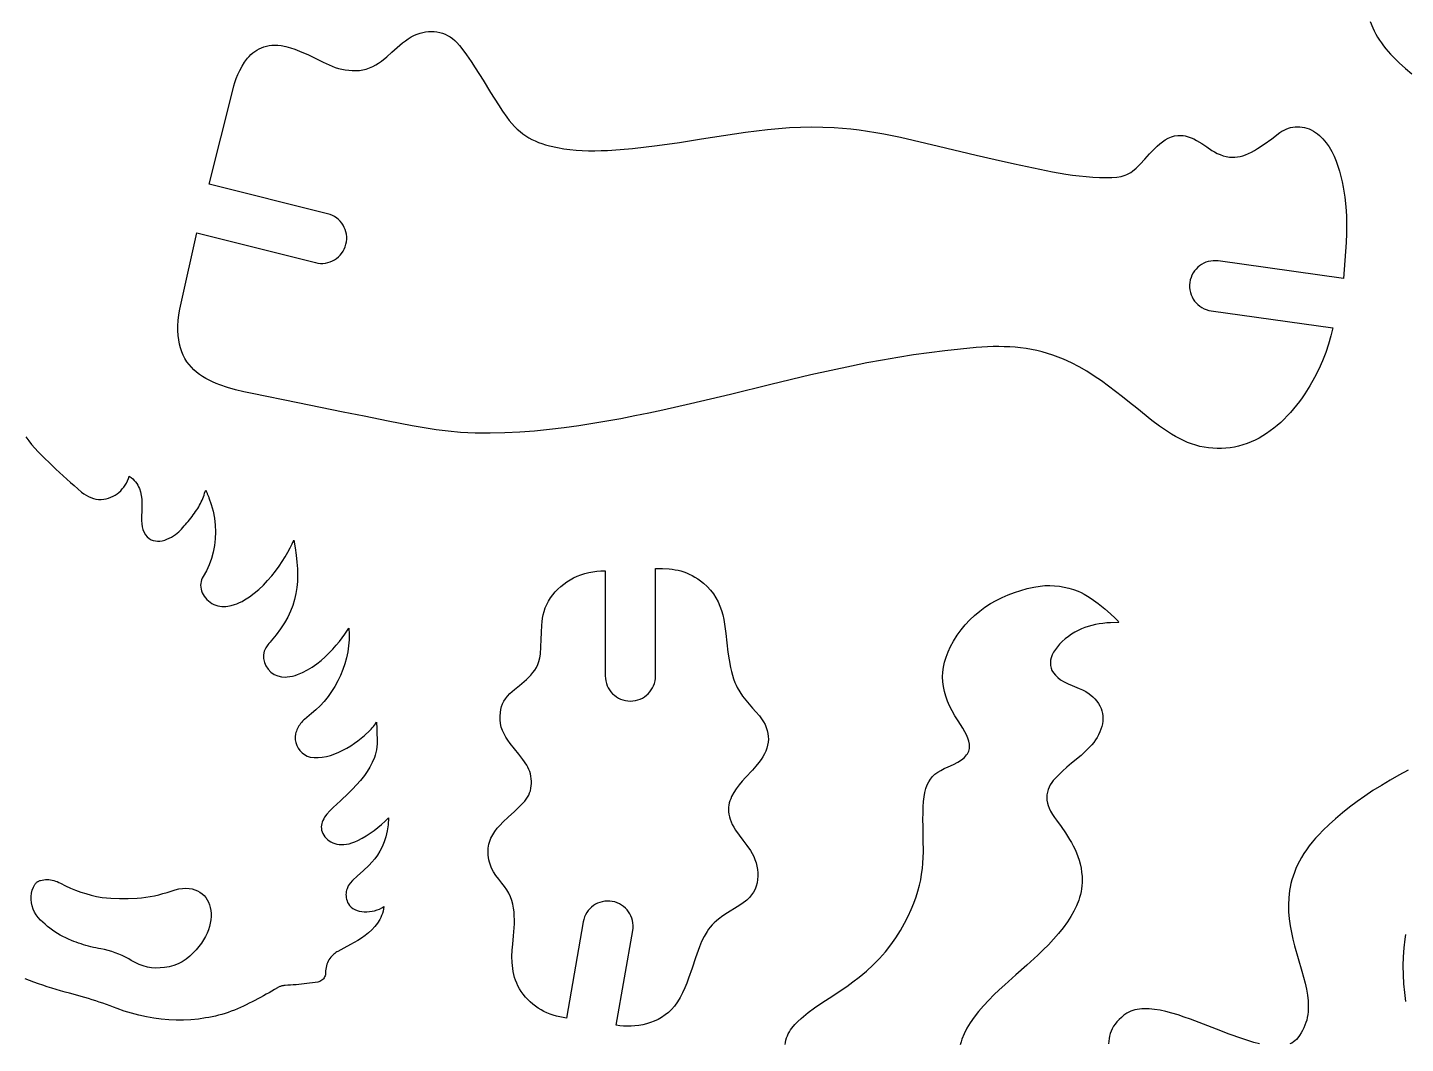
# Model space of a CAD drawing. Extents: x 4 to 246, y 5 to 420.
# Drawn here: x 73 to 155.2, y 47.2 to 107.8 of the extents above; entities that cross this region are included whole.
import ezdxf

# ---------------------------------------------------------------- set-up
doc = ezdxf.new("R2010")
doc.units = 0
doc.layers.add('IMPORT_-_TIRANO', color=18, linetype='CONTINUOUS')

msp = doc.modelspace()

# ---------------------------------------------------------------- linework, layer by layer
at = {"layer": 'IMPORT_-_TIRANO'}
for points in [[(153.106, 108.115), (153.259, 107.739), (153.347, 107.555), (153.441, 107.373), (153.543, 107.193), (153.653, 107.015), (153.769, 106.84), (153.894, 106.668), (154.026, 106.498), (154.167, 106.331), (154.315, 106.167), (154.471, 106.006), (154.83, 105.659), (155.198, 105.324), (155.576, 105.001)], [(72.934, 83.357), (73.097, 83.12), (73.273, 82.893), (73.46, 82.674), (73.659, 82.466), (73.868, 82.258), (74.079, 82.051), (74.29, 81.846), (74.504, 81.642), (74.719, 81.439), (74.935, 81.238), (75.152, 81.039), (75.371, 80.84), (75.59, 80.644), (75.811, 80.448), (76.033, 80.254), (76.257, 80.062), (76.384, 79.962), (76.518, 79.874), (76.66, 79.799), (76.806, 79.736), (76.957, 79.687), (77.11, 79.652), (77.264, 79.632), (77.419, 79.626), (77.572, 79.641), (77.72, 79.668), (77.862, 79.706), (77.998, 79.755), (78.129, 79.814), (78.253, 79.884), (78.37, 79.962), (78.481, 80.05), (78.585, 80.146), (78.681, 80.25), (78.77, 80.362), (78.851, 80.481), (78.925, 80.606), (78.99, 80.738), (79.047, 80.875), (79.095, 81.017), (79.204, 80.937), (79.303, 80.853), (79.391, 80.765), (79.469, 80.675), (79.539, 80.581), (79.6, 80.485), (79.652, 80.387), (79.698, 80.286), (79.768, 80.079), (79.814, 79.866), (79.841, 79.649), (79.852, 79.43), (79.847, 78.993), (79.833, 78.57), (79.833, 78.368), (79.843, 78.176), (79.869, 77.994), (79.913, 77.825), (79.985, 77.652), (80.07, 77.507), (80.168, 77.389), (80.277, 77.295), (80.395, 77.225), (80.52, 77.177), (80.651, 77.149), (80.787, 77.139), (80.926, 77.146), (81.066, 77.168), (81.207, 77.204), (81.345, 77.252), (81.481, 77.31), (81.611, 77.377), (81.736, 77.451), (81.852, 77.53), (81.949, 77.607), (82.042, 77.688), (82.131, 77.774), (82.217, 77.862), (82.299, 77.952), (82.379, 78.043), (82.458, 78.134), (82.537, 78.227), (82.614, 78.32), (82.69, 78.415), (82.764, 78.51), (82.838, 78.607), (82.911, 78.704), (82.982, 78.803), (83.051, 78.902), (83.12, 79.002), (83.18, 79.094), (83.237, 79.187), (83.292, 79.282), (83.343, 79.379), (83.392, 79.478), (83.438, 79.579), (83.48, 79.681), (83.519, 79.784), (83.556, 79.889), (83.59, 79.995), (83.62, 80.102), (83.665, 80.17), (83.682, 80.129), (83.699, 80.088), (83.716, 80.047), (83.733, 80.007), (83.749, 79.966), (83.766, 79.926), (83.782, 79.885), (83.799, 79.844), (83.815, 79.803), (83.831, 79.762), (83.847, 79.721), (83.986, 79.324), (84.095, 78.92), (84.173, 78.512), (84.221, 78.102), (84.238, 77.693), (84.224, 77.286), (84.178, 76.885), (84.102, 76.491), (83.995, 76.107), (83.859, 75.735), (83.693, 75.377), (83.5, 75.035), (83.448, 74.939), (83.407, 74.837), (83.377, 74.731), (83.359, 74.62), (83.353, 74.508), (83.359, 74.394), (83.377, 74.28), (83.406, 74.168), (83.448, 74.058), (83.5, 73.952), (83.563, 73.852), (83.635, 73.758), (83.722, 73.664), (83.816, 73.578), (83.917, 73.499), (84.024, 73.431), (84.136, 73.371), (84.252, 73.323), (84.371, 73.284), (84.492, 73.256), (84.615, 73.24), (84.737, 73.235), (84.858, 73.241), (84.976, 73.259), (85.173, 73.302), (85.367, 73.356), (85.52, 73.412), (85.672, 73.477), (85.823, 73.55), (85.972, 73.632), (86.265, 73.819), (86.551, 74.031), (86.827, 74.267), (87.092, 74.521), (87.346, 74.79), (87.588, 75.069), (87.815, 75.355), (88.027, 75.643), (88.222, 75.929), (88.399, 76.21), (88.558, 76.481), (88.696, 76.739), (88.813, 76.978), (88.907, 77.196), (88.986, 76.744), (89.051, 76.311), (89.098, 75.896), (89.127, 75.496), (89.137, 75.109), (89.126, 74.734), (89.093, 74.369), (89.036, 74.011), (88.954, 73.658), (88.846, 73.31), (88.709, 72.963), (88.544, 72.616), (88.347, 72.267), (88.119, 71.914), (87.857, 71.555), (87.56, 71.188), (87.494, 71.111), (87.426, 71.033), (87.359, 70.958), (87.233, 70.782), (87.147, 70.582), (87.105, 70.365), (87.108, 70.139), (87.156, 69.915), (87.247, 69.7), (87.378, 69.504), (87.542, 69.335), (87.734, 69.198), (87.946, 69.101), (88.169, 69.044), (88.396, 69.034), (88.514, 69.043), (88.671, 69.066), (88.827, 69.099), (88.981, 69.14), (89.133, 69.189), (89.433, 69.311), (89.724, 69.461), (90.006, 69.633), (90.277, 69.825), (90.537, 70.032), (90.784, 70.251), (91.017, 70.478), (91.236, 70.708), (91.439, 70.938), (91.626, 71.164), (91.944, 71.587), (92.183, 71.947), (92.208, 71.601), (92.206, 71.25), (92.178, 70.895), (92.126, 70.539), (92.05, 70.183), (91.952, 69.83), (91.832, 69.481), (91.692, 69.139), (91.532, 68.805), (91.354, 68.481), (91.159, 68.169), (90.948, 67.871), (90.721, 67.589), (90.48, 67.325), (90.226, 67.081), (89.96, 66.858), (89.823, 66.744), (89.685, 66.629), (89.548, 66.515), (89.483, 66.458), (89.421, 66.398), (89.363, 66.335), (89.309, 66.269), (89.258, 66.199), (89.211, 66.127), (89.167, 66.053), (89.128, 65.975), (89.092, 65.896), (89.062, 65.814), (89.035, 65.731), (89.012, 65.646), (88.987, 65.476), (88.99, 65.302), (89.021, 65.128), (89.08, 64.958), (89.164, 64.798), (89.272, 64.651), (89.401, 64.521), (89.547, 64.412), (89.707, 64.327), (89.876, 64.267), (90.117, 64.236), (90.361, 64.233), (90.609, 64.256), (90.857, 64.302), (91.106, 64.37), (91.353, 64.456), (91.597, 64.559), (91.837, 64.676), (92.072, 64.805), (92.3, 64.944), (92.52, 65.091), (92.73, 65.243), (92.93, 65.399), (93.117, 65.555), (93.449, 65.861), (93.521, 65.935), (93.59, 66.012), (93.655, 66.092), (93.719, 66.173), (93.78, 66.256), (93.838, 66.342), (93.863, 65.966), (93.858, 65.593), (93.879, 65.406), (93.887, 65.224), (93.883, 65.047), (93.867, 64.875), (93.842, 64.707), (93.807, 64.544), (93.763, 64.386), (93.711, 64.232), (93.588, 63.938), (93.443, 63.662), (93.283, 63.404), (93.115, 63.164), (92.892, 62.878), (92.657, 62.608), (92.415, 62.354), (92.169, 62.113), (91.687, 61.665), (91.247, 61.253), (91.055, 61.056), (90.886, 60.864), (90.747, 60.675), (90.69, 60.581), (90.641, 60.487), (90.602, 60.393), (90.573, 60.298), (90.554, 60.204), (90.547, 60.108), (90.552, 60.012), (90.568, 59.915), (90.598, 59.816), (90.641, 59.717), (90.699, 59.613), (90.766, 59.515), (90.842, 59.425), (90.928, 59.343), (91.021, 59.27), (91.123, 59.206), (91.233, 59.152), (91.35, 59.108), (91.475, 59.076), (91.607, 59.055), (91.747, 59.047), (91.892, 59.051), (92.045, 59.07), (92.203, 59.103), (92.368, 59.151), (92.538, 59.214), (92.728, 59.3), (92.985, 59.434), (93.233, 59.576), (93.472, 59.727), (93.703, 59.889), (93.927, 60.061), (94.143, 60.244), (94.353, 60.438), (94.557, 60.643), (94.528, 60.235), (94.473, 59.861), (94.393, 59.519), (94.293, 59.207), (94.174, 58.922), (94.04, 58.662), (93.891, 58.424), (93.733, 58.207), (93.566, 58.007), (93.394, 57.823), (93.045, 57.491), (92.707, 57.192), (92.4, 56.907), (92.266, 56.755), (92.159, 56.592), (92.081, 56.422), (92.054, 56.334), (92.034, 56.245), (92.022, 56.155), (92.017, 56.065), (92.021, 55.973), (92.033, 55.881), (92.053, 55.789), (92.082, 55.698), (92.119, 55.606), (92.166, 55.515), (92.239, 55.411), (92.329, 55.32), (92.433, 55.243), (92.55, 55.178), (92.677, 55.126), (92.814, 55.087), (92.958, 55.06), (93.108, 55.046), (93.261, 55.044), (93.417, 55.053), (93.572, 55.075), (93.725, 55.108), (93.875, 55.152), (94.02, 55.208), (94.157, 55.274), (94.286, 55.352), (94.263, 55.212), (94.233, 55.078), (94.194, 54.947), (94.147, 54.822), (94.093, 54.701), (94.033, 54.584), (93.894, 54.362), (93.733, 54.157), (93.553, 53.966), (93.36, 53.79), (93.155, 53.626), (92.942, 53.475), (92.726, 53.335), (92.294, 53.086), (91.889, 52.872), (91.538, 52.686), (91.476, 52.648), (91.417, 52.608), (91.358, 52.565), (91.302, 52.521), (91.247, 52.473), (91.179, 52.406), (91.115, 52.334), (91.057, 52.258), (91.004, 52.177), (90.957, 52.092), (90.916, 52.005), (90.882, 51.914), (90.853, 51.819), (90.831, 51.723), (90.816, 51.626), (90.807, 51.527), (90.805, 51.426), (90.802, 51.357), (90.792, 51.29), (90.774, 51.225), (90.748, 51.163), (90.716, 51.105), (90.677, 51.051), (90.632, 51.003), (90.581, 50.96), (90.525, 50.924), (90.466, 50.895), (90.403, 50.873), (90.336, 50.858), (90.176, 50.832), (90.015, 50.808), (89.854, 50.785), (89.692, 50.764), (89.529, 50.745), (89.367, 50.726), (89.205, 50.711), (89.042, 50.696), (88.879, 50.683), (88.715, 50.671), (88.552, 50.66), (88.388, 50.652), (88.346, 50.649), (88.305, 50.645), (88.265, 50.639), (88.224, 50.631), (88.185, 50.622), (88.145, 50.611), (88.107, 50.598), (88.069, 50.585), (88.032, 50.568), (87.996, 50.552), (87.96, 50.533), (87.926, 50.513), (87.762, 50.414), (87.597, 50.317), (87.431, 50.221), (87.265, 50.126), (87.098, 50.033), (86.929, 49.941), (86.761, 49.851), (86.59, 49.761), (86.42, 49.673), (86.249, 49.587), (86.076, 49.502), (85.904, 49.418), (85.726, 49.336), (85.546, 49.257), (85.364, 49.184), (85.18, 49.114), (84.994, 49.049), (84.807, 48.988), (84.617, 48.93), (84.426, 48.878), (84.234, 48.83), (84.04, 48.787), (83.845, 48.747), (83.649, 48.712), (83.215, 48.651), (82.777, 48.609), (82.337, 48.588), (81.894, 48.587), (81.449, 48.604), (81.003, 48.643), (80.559, 48.701), (80.115, 48.779), (79.673, 48.876), (79.235, 48.993), (78.8, 49.129), (78.37, 49.284), (78.158, 49.364), (77.947, 49.442), (77.735, 49.518), (77.522, 49.592), (77.309, 49.664), (77.095, 49.734), (76.881, 49.802), (76.666, 49.867), (76.451, 49.932), (76.235, 49.994), (76.019, 50.054), (75.535, 50.183), (75.268, 50.257), (75.001, 50.334), (74.735, 50.413), (74.47, 50.495), (74.205, 50.579), (73.941, 50.666), (73.677, 50.755), (73.414, 50.847), (73.151, 50.942), (72.89, 51.038)], [(118.209, 47.134), (118.228, 47.26), (118.255, 47.386), (118.294, 47.52), (118.341, 47.649), (118.397, 47.772), (118.46, 47.889), (118.531, 48.002), (118.608, 48.11), (118.778, 48.315), (118.966, 48.506), (119.168, 48.687), (119.591, 49.03), (119.959, 49.309), (120.337, 49.574), (121.108, 50.081), (121.495, 50.334), (121.879, 50.591), (122.256, 50.859), (122.624, 51.143), (123.055, 51.508), (123.458, 51.882), (123.835, 52.266), (124.185, 52.661), (124.508, 53.068), (124.807, 53.487), (125.08, 53.919), (125.329, 54.364), (125.541, 54.783), (125.724, 55.181), (125.883, 55.562), (126.017, 55.927), (126.129, 56.279), (126.221, 56.621), (126.294, 56.957), (126.351, 57.288), (126.393, 57.619), (126.423, 57.95), (126.442, 58.285), (126.451, 58.628), (126.45, 59.345), (126.435, 60.124), (126.429, 60.552), (126.432, 60.942), (126.443, 61.295), (126.466, 61.615), (126.499, 61.904), (126.546, 62.163), (126.605, 62.395), (126.68, 62.604), (126.77, 62.79), (126.877, 62.957), (127.002, 63.106), (127.145, 63.241), (127.309, 63.363), (127.494, 63.476), (127.701, 63.58), (127.931, 63.679), (128.245, 63.817), (128.51, 63.957), (128.727, 64.099), (128.9, 64.245), (128.971, 64.319), (129.032, 64.394), (129.083, 64.47), (129.125, 64.548), (129.157, 64.626), (129.181, 64.706), (129.197, 64.787), (129.205, 64.869), (129.197, 65.038), (129.162, 65.213), (129.102, 65.395), (129.02, 65.584), (128.918, 65.781), (128.799, 65.987), (128.521, 66.424), (128.332, 66.725), (128.163, 67.022), (128.016, 67.315), (127.89, 67.605), (127.786, 67.894), (127.704, 68.181), (127.646, 68.468), (127.611, 68.755), (127.601, 69.044), (127.615, 69.336), (127.655, 69.63), (127.721, 69.929), (127.813, 70.232), (127.932, 70.542), (128.078, 70.858), (128.252, 71.181), (128.466, 71.525), (128.7, 71.851), (128.952, 72.158), (129.222, 72.447), (129.509, 72.717), (129.811, 72.968), (130.127, 73.201), (130.456, 73.415), (130.797, 73.61), (131.149, 73.787), (131.51, 73.946), (131.881, 74.086), (132.258, 74.207), (132.642, 74.31), (133.031, 74.394), (133.424, 74.459), (133.706, 74.488), (133.99, 74.497), (134.276, 74.485), (134.562, 74.454), (134.847, 74.404), (135.13, 74.337), (135.41, 74.254), (135.686, 74.154), (135.86, 74.076), (136.048, 73.976), (136.246, 73.857), (136.452, 73.723), (136.868, 73.425), (137.267, 73.11), (137.619, 72.81), (137.894, 72.554), (138.063, 72.37), (138.098, 72.316), (138.102, 72.299), (138.096, 72.291), (137.622, 72.279), (137.391, 72.263), (137.163, 72.24), (136.939, 72.209), (136.719, 72.169), (136.503, 72.119), (136.29, 72.06), (136.082, 71.99), (135.877, 71.908), (135.676, 71.815), (135.48, 71.709), (135.287, 71.591), (135.099, 71.458), (134.915, 71.311), (134.736, 71.149), (134.581, 70.992), (134.443, 70.833), (134.323, 70.673), (134.222, 70.513), (134.14, 70.353), (134.08, 70.193), (134.041, 70.035), (134.025, 69.878), (134.033, 69.724), (134.066, 69.572), (134.124, 69.424), (134.21, 69.28), (134.323, 69.141), (134.465, 69.006), (134.637, 68.878), (134.84, 68.755), (135.089, 68.63), (135.319, 68.53), (135.738, 68.363), (135.938, 68.275), (136.137, 68.17), (136.339, 68.036), (136.551, 67.862), (136.685, 67.731), (136.802, 67.596), (136.902, 67.457), (136.985, 67.315), (137.052, 67.17), (137.104, 67.022), (137.139, 66.871), (137.16, 66.718), (137.165, 66.562), (137.156, 66.405), (137.133, 66.247), (137.095, 66.087), (137.044, 65.926), (136.979, 65.764), (136.902, 65.602), (136.811, 65.439), (136.715, 65.288), (136.61, 65.143), (136.497, 65.004), (136.378, 64.869), (136.124, 64.612), (135.854, 64.367), (135.293, 63.897), (135.016, 63.662), (134.752, 63.421), (134.529, 63.209), (134.307, 62.984), (134.203, 62.866), (134.108, 62.742), (134.023, 62.613), (133.953, 62.478), (133.894, 62.326), (133.851, 62.17), (133.825, 62.01), (133.816, 61.849), (133.824, 61.689), (133.849, 61.529), (133.891, 61.373), (133.95, 61.221), (134.043, 61.035), (134.15, 60.848), (134.267, 60.667), (134.387, 60.497), (134.662, 60.12), (134.927, 59.744), (135.173, 59.363), (135.288, 59.169), (135.396, 58.97), (135.496, 58.767), (135.588, 58.559), (135.671, 58.344), (135.743, 58.122), (135.804, 57.893), (135.854, 57.654), (135.891, 57.405), (135.914, 57.146), (135.921, 56.963), (135.918, 56.781), (135.906, 56.6), (135.885, 56.422), (135.855, 56.246), (135.817, 56.071), (135.772, 55.899), (135.718, 55.729), (135.59, 55.395), (135.436, 55.071), (135.257, 54.757), (135.057, 54.454), (134.788, 54.091), (134.507, 53.742), (134.213, 53.406), (133.91, 53.082), (133.599, 52.768), (133.28, 52.461), (132.629, 51.865), (131.967, 51.279), (131.308, 50.69), (130.983, 50.39), (130.664, 50.084), (130.35, 49.77), (130.045, 49.447), (129.743, 49.102), (129.477, 48.764), (129.246, 48.432), (129.048, 48.103), (128.884, 47.776), (128.752, 47.449), (128.698, 47.285), (128.651, 47.121)], [(155.362, 63.477), (154.815, 63.188), (154.282, 62.889), (153.766, 62.582), (153.266, 62.267), (152.783, 61.945), (152.317, 61.615), (151.87, 61.28), (151.442, 60.939), (151.033, 60.593), (150.644, 60.242), (150.276, 59.887), (150.05, 59.655), (149.841, 59.424), (149.646, 59.195), (149.466, 58.966), (149.301, 58.738), (149.149, 58.511), (149.01, 58.286), (148.885, 58.061), (148.772, 57.838), (148.67, 57.615), (148.581, 57.394), (148.503, 57.174), (148.435, 56.955), (148.377, 56.737), (148.33, 56.52), (148.292, 56.305), (148.262, 56.09), (148.241, 55.877), (148.223, 55.454), (148.234, 55.036), (148.269, 54.623), (148.326, 54.215), (148.401, 53.812), (148.491, 53.415), (148.591, 53.022), (148.81, 52.253), (149.03, 51.506), (149.131, 51.141), (149.222, 50.782), (149.299, 50.428), (149.358, 50.081), (149.396, 49.739), (149.41, 49.404), (149.406, 49.238), (149.395, 49.074), (149.376, 48.912), (149.349, 48.751), (149.313, 48.592), (149.267, 48.434), (149.212, 48.278), (149.147, 48.124), (149.071, 47.971), (148.984, 47.82), (148.886, 47.67), (148.776, 47.522), (148.696, 47.432), (148.61, 47.352), (148.518, 47.282), (148.419, 47.221), (148.314, 47.169)], [(155.229, 49.702), (155.162, 50.226), (155.112, 50.756), (155.08, 51.29), (155.07, 51.825), (155.082, 52.36), (155.12, 52.892), (155.184, 53.42), (155.227, 53.681)], [(146.495, 47.172), (146.155, 47.26), (145.804, 47.365), (145.443, 47.483), (144.698, 47.752), (143.933, 48.047), (143.16, 48.348), (142.392, 48.637), (142.013, 48.77), (141.641, 48.893), (141.276, 49.002), (140.92, 49.096), (140.575, 49.172), (140.243, 49.227), (139.924, 49.26), (139.621, 49.267), (139.475, 49.26), (139.334, 49.246), (139.198, 49.224), (139.067, 49.195), (138.94, 49.157), (138.819, 49.111), (138.703, 49.056), (138.593, 48.992), (138.418, 48.872), (138.261, 48.748), (138.12, 48.62), (137.996, 48.488), (137.887, 48.354), (137.793, 48.216), (137.713, 48.074), (137.647, 47.93), (137.594, 47.783), (137.553, 47.634), (137.524, 47.482), (137.506, 47.327), (137.498, 47.17)]]:
    msp.add_lwpolyline(points, dxfattribs=at)
for points in [[(90.298, 105.878), (90.659, 105.702), (91.017, 105.533), (91.198, 105.456), (91.384, 105.386), (91.574, 105.325), (91.771, 105.276), (91.976, 105.238), (92.184, 105.21), (92.395, 105.195), (92.606, 105.193), (92.817, 105.206), (93.024, 105.236), (93.228, 105.283), (93.427, 105.349), (93.613, 105.431), (93.792, 105.526), (93.963, 105.634), (94.129, 105.752), (94.449, 106.01), (94.761, 106.288), (95.073, 106.57), (95.395, 106.842), (95.563, 106.97), (95.736, 107.089), (95.917, 107.199), (96.106, 107.297), (96.269, 107.367), (96.434, 107.424), (96.602, 107.468), (96.77, 107.499), (96.94, 107.517), (97.109, 107.523), (97.277, 107.515), (97.444, 107.495), (97.609, 107.461), (97.77, 107.415), (97.928, 107.356), (98.082, 107.284), (98.23, 107.199), (98.373, 107.101), (98.509, 106.989), (98.638, 106.865), (98.79, 106.697), (98.937, 106.517), (99.216, 106.136), (99.479, 105.741), (99.729, 105.354), (100.194, 104.617), (100.648, 103.877), (101.112, 103.142), (101.353, 102.78), (101.605, 102.424), (101.76, 102.219), (101.916, 102.031), (102.074, 101.857), (102.234, 101.698), (102.398, 101.552), (102.565, 101.419), (102.738, 101.298), (102.916, 101.188), (103.101, 101.087), (103.293, 100.997), (103.493, 100.914), (103.701, 100.839), (103.92, 100.771), (104.149, 100.709), (104.641, 100.599), (105.005, 100.536), (105.371, 100.487), (105.741, 100.451), (106.112, 100.427), (106.486, 100.414), (106.861, 100.412), (107.236, 100.419), (107.612, 100.434), (108.364, 100.485), (109.113, 100.557), (110.585, 100.732), (111.909, 100.914), (113.223, 101.117), (114.531, 101.324), (115.839, 101.517), (116.493, 101.603), (117.149, 101.679), (117.806, 101.742), (118.466, 101.791), (119.129, 101.824), (119.795, 101.837), (120.464, 101.829), (121.138, 101.798), (121.636, 101.761), (122.133, 101.713), (122.627, 101.655), (123.121, 101.587), (123.613, 101.509), (124.103, 101.421), (124.592, 101.323), (125.08, 101.217), (127.348, 100.686), (129.611, 100.148), (130.744, 99.885), (131.879, 99.63), (133.017, 99.387), (134.16, 99.159), (134.956, 99.02), (135.355, 98.962), (135.753, 98.913), (136.153, 98.873), (136.554, 98.842), (136.957, 98.823), (137.363, 98.815), (137.692, 98.82), (137.983, 98.841), (138.243, 98.885), (138.365, 98.917), (138.482, 98.956), (138.596, 99.003), (138.708, 99.058), (138.818, 99.123), (138.929, 99.198), (139.153, 99.379), (139.389, 99.607), (139.662, 99.904), (139.943, 100.221), (140.236, 100.535), (140.389, 100.685), (140.547, 100.825), (140.711, 100.953), (140.881, 101.068), (141.057, 101.165), (141.242, 101.242), (141.434, 101.297), (141.635, 101.326), (141.846, 101.327), (141.955, 101.317), (142.067, 101.298), (142.245, 101.252), (142.417, 101.192), (142.581, 101.118), (142.741, 101.034), (143.05, 100.844), (143.353, 100.639), (143.66, 100.438), (143.818, 100.344), (143.981, 100.258), (144.151, 100.182), (144.327, 100.119), (144.512, 100.07), (144.707, 100.037), (144.867, 100.026), (145.026, 100.029), (145.185, 100.045), (145.345, 100.075), (145.507, 100.119), (145.672, 100.177), (145.84, 100.249), (146.015, 100.334), (146.195, 100.432), (146.382, 100.544), (146.783, 100.808), (147.226, 101.125), (147.718, 101.494), (147.837, 101.578), (147.961, 101.649), (148.088, 101.71), (148.219, 101.76), (148.353, 101.798), (148.489, 101.826), (148.627, 101.842), (148.765, 101.848), (148.904, 101.843), (149.043, 101.827), (149.181, 101.8), (149.317, 101.763), (149.452, 101.715), (149.584, 101.657), (149.713, 101.588), (149.838, 101.508), (149.956, 101.422), (150.07, 101.328), (150.178, 101.228), (150.281, 101.122), (150.474, 100.893), (150.647, 100.644), (150.804, 100.377), (150.943, 100.096), (151.068, 99.802), (151.177, 99.499), (151.274, 99.19), (151.357, 98.878), (151.429, 98.564), (151.49, 98.252), (151.585, 97.645), (151.648, 97.078), (151.685, 96.541), (151.697, 96.006), (151.69, 95.473), (151.666, 94.941), (151.59, 93.874), (151.502, 92.799), (144.039, 93.845), (143.886, 93.858), (143.735, 93.856), (143.587, 93.84), (143.444, 93.809), (143.305, 93.764), (143.172, 93.707), (143.045, 93.637), (142.926, 93.556), (142.815, 93.464), (142.713, 93.361), (142.622, 93.249), (142.541, 93.128), (142.472, 92.998), (142.415, 92.861), (142.372, 92.716), (142.343, 92.565), (142.329, 92.412), (142.331, 92.261), (142.348, 92.113), (142.378, 91.97), (142.423, 91.831), (142.48, 91.698), (142.55, 91.571), (142.631, 91.452), (142.723, 91.341), (142.826, 91.24), (142.938, 91.148), (143.059, 91.067), (143.189, 90.998), (143.326, 90.941), (143.471, 90.898), (143.622, 90.869), (150.87, 89.853), (150.759, 89.376), (150.619, 88.886), (150.45, 88.388), (150.253, 87.887), (150.028, 87.385), (149.778, 86.887), (149.501, 86.398), (149.2, 85.921), (149.041, 85.689), (148.875, 85.461), (148.704, 85.239), (148.527, 85.022), (148.345, 84.811), (148.157, 84.608), (147.964, 84.411), (147.765, 84.222), (147.562, 84.042), (147.353, 83.87), (147.139, 83.708), (146.921, 83.556), (146.697, 83.413), (146.469, 83.282), (146.237, 83.163), (146, 83.055), (145.756, 82.958), (145.508, 82.876), (145.256, 82.807), (145.002, 82.751), (144.746, 82.709), (144.488, 82.68), (144.23, 82.665), (143.971, 82.663), (143.712, 82.675), (143.454, 82.7), (143.198, 82.739), (142.943, 82.791), (142.692, 82.856), (142.443, 82.935), (142.198, 83.027), (141.958, 83.132), (141.719, 83.251), (141.482, 83.381), (141.245, 83.522), (141.01, 83.672), (140.543, 83.994), (140.083, 84.339), (139.186, 85.058), (138.752, 85.412), (138.329, 85.75), (137.919, 86.068), (137.501, 86.382), (137.074, 86.689), (136.639, 86.985), (136.195, 87.266), (135.742, 87.53), (135.28, 87.772), (134.809, 87.988), (134.49, 88.117), (134.172, 88.232), (133.853, 88.334), (133.534, 88.423), (133.215, 88.501), (132.895, 88.566), (132.574, 88.62), (132.251, 88.664), (131.928, 88.697), (131.602, 88.721), (131.275, 88.734), (130.946, 88.739), (130.614, 88.736), (130.28, 88.725), (129.603, 88.679), (128.666, 88.591), (127.73, 88.488), (126.796, 88.371), (125.864, 88.24), (124.934, 88.094), (124.007, 87.935), (123.081, 87.763), (122.158, 87.577), (120.953, 87.318), (119.751, 87.045), (117.354, 86.474), (114.96, 85.89), (113.762, 85.603), (112.562, 85.322), (110.908, 84.95), (110.079, 84.772), (109.248, 84.601), (108.415, 84.439), (107.581, 84.287), (106.745, 84.147), (105.907, 84.02), (105.03, 83.901), (104.15, 83.795), (103.267, 83.706), (102.383, 83.637), (101.497, 83.591), (100.611, 83.571), (100.168, 83.572), (99.726, 83.582), (99.283, 83.599), (98.841, 83.625), (98.114, 83.69), (97.393, 83.779), (96.675, 83.888), (95.96, 84.013), (94.534, 84.293), (93.107, 84.587), (91.861, 84.837), (89.145, 85.381), (86.431, 85.933), (85.927, 86.042), (85.433, 86.163), (84.955, 86.298), (84.497, 86.454), (84.276, 86.54), (84.063, 86.632), (83.857, 86.732), (83.658, 86.839), (83.468, 86.954), (83.287, 87.077), (83.115, 87.209), (82.954, 87.351), (82.802, 87.503), (82.663, 87.666), (82.534, 87.839), (82.418, 88.025), (82.315, 88.222), (82.226, 88.432), (82.15, 88.655), (82.089, 88.891), (82.043, 89.142), (82.012, 89.407), (81.998, 89.688), (82, 89.984), (82.02, 90.297), (82.057, 90.626), (82.113, 90.973), (82.188, 91.337), (83.13, 95.515), (90.197, 93.745), (90.347, 93.715), (90.498, 93.701), (90.646, 93.702), (90.792, 93.717), (90.935, 93.747), (91.074, 93.79), (91.207, 93.845), (91.334, 93.913), (91.454, 93.993), (91.566, 94.085), (91.669, 94.186), (91.762, 94.298), (91.845, 94.42), (91.916, 94.551), (91.974, 94.69), (92.019, 94.837), (92.049, 94.988), (92.063, 95.138), (92.062, 95.287), (92.047, 95.433), (92.017, 95.576), (91.974, 95.714), (91.919, 95.848), (91.85, 95.975), (91.771, 96.095), (91.679, 96.207), (91.578, 96.31), (91.465, 96.403), (91.344, 96.486), (91.213, 96.556), (91.074, 96.615), (90.927, 96.66), (83.86, 98.43), (85.244, 103.954), (85.332, 104.281), (85.396, 104.488), (85.476, 104.715), (85.572, 104.957), (85.686, 105.205), (85.821, 105.455), (85.976, 105.7), (86.153, 105.932), (86.251, 106.042), (86.355, 106.146), (86.465, 106.244), (86.582, 106.335), (86.705, 106.419), (86.836, 106.493), (86.973, 106.559), (87.118, 106.614), (87.27, 106.657), (87.429, 106.689), (87.597, 106.709), (87.772, 106.715), (87.955, 106.706), (88.147, 106.683), (88.428, 106.627), (88.706, 106.552), (88.979, 106.461), (89.249, 106.358), (89.779, 106.125)], [(105.163, 48.709), (104.963, 48.74), (104.766, 48.779), (104.571, 48.826), (104.379, 48.883), (104.191, 48.948), (104.006, 49.022), (103.826, 49.105), (103.65, 49.198), (103.48, 49.3), (103.315, 49.413), (103.156, 49.535), (103.003, 49.667), (102.858, 49.809), (102.719, 49.962), (102.588, 50.125), (102.465, 50.299), (102.366, 50.46), (102.278, 50.624), (102.201, 50.791), (102.135, 50.961), (102.078, 51.133), (102.031, 51.307), (101.993, 51.483), (101.963, 51.661), (101.927, 52.022), (101.917, 52.386), (101.931, 52.753), (101.964, 53.122), (102.016, 53.61), (102.053, 54.095), (102.063, 54.334), (102.065, 54.572), (102.058, 54.807), (102.04, 55.039), (102.009, 55.268), (101.965, 55.494), (101.905, 55.716), (101.828, 55.934), (101.733, 56.147), (101.618, 56.356), (101.482, 56.56), (101.323, 56.758), (101.133, 56.982), (100.966, 57.202), (100.823, 57.422), (100.704, 57.648), (100.654, 57.764), (100.611, 57.884), (100.575, 58.008), (100.546, 58.137), (100.523, 58.271), (100.508, 58.411), (100.5, 58.557), (100.5, 58.711), (100.507, 58.839), (100.523, 58.963), (100.546, 59.083), (100.577, 59.2), (100.66, 59.424), (100.768, 59.636), (100.897, 59.838), (101.044, 60.03), (101.205, 60.214), (101.378, 60.391), (101.706, 60.699), (102.044, 61.006), (102.375, 61.318), (102.533, 61.478), (102.685, 61.642), (102.773, 61.753), (102.85, 61.872), (102.916, 61.997), (102.971, 62.129), (103.014, 62.264), (103.047, 62.404), (103.069, 62.546), (103.08, 62.689), (103.081, 62.834), (103.071, 62.978), (103.052, 63.12), (103.022, 63.261), (102.982, 63.398), (102.932, 63.531), (102.872, 63.658), (102.803, 63.779), (102.573, 64.115), (102.321, 64.443), (102.062, 64.765), (101.809, 65.086), (101.677, 65.267), (101.556, 65.454), (101.448, 65.647), (101.355, 65.846), (101.282, 66.052), (101.232, 66.266), (101.206, 66.486), (101.208, 66.715), (101.227, 66.922), (101.256, 67.11), (101.298, 67.282), (101.354, 67.442), (101.429, 67.596), (101.524, 67.745), (101.644, 67.894), (101.79, 68.048), (102.072, 68.302), (102.363, 68.541), (102.651, 68.779), (102.791, 68.901), (102.924, 69.027), (103.051, 69.16), (103.17, 69.3), (103.278, 69.45), (103.374, 69.611), (103.458, 69.784), (103.527, 69.973), (103.579, 70.177), (103.614, 70.399), (103.648, 70.841), (103.661, 71.276), (103.672, 71.703), (103.694, 72.125), (103.714, 72.333), (103.744, 72.541), (103.784, 72.747), (103.838, 72.951), (103.906, 73.155), (103.991, 73.358), (104.095, 73.559), (104.22, 73.76), (104.354, 73.943), (104.5, 74.117), (104.657, 74.281), (104.825, 74.436), (105.004, 74.581), (105.192, 74.715), (105.389, 74.838), (105.595, 74.95), (105.809, 75.049), (106.03, 75.137), (106.259, 75.211), (106.493, 75.273), (106.733, 75.32), (106.978, 75.354), (107.227, 75.374), (107.48, 75.379), (107.48, 69.108), (107.488, 68.954), (107.511, 68.805), (107.548, 68.661), (107.598, 68.523), (107.661, 68.392), (107.737, 68.268), (107.823, 68.152), (107.92, 68.046), (108.027, 67.949), (108.143, 67.862), (108.266, 67.787), (108.398, 67.724), (108.536, 67.673), (108.68, 67.636), (108.829, 67.613), (108.983, 67.606), (109.136, 67.613), (109.285, 67.636), (109.429, 67.673), (109.567, 67.724), (109.699, 67.787), (109.823, 67.862), (109.938, 67.949), (110.045, 68.046), (110.142, 68.152), (110.228, 68.268), (110.304, 68.392), (110.367, 68.523), (110.417, 68.661), (110.455, 68.805), (110.477, 68.954), (110.485, 69.108), (110.485, 75.5), (110.903, 75.501), (111.29, 75.482), (111.473, 75.463), (111.651, 75.437), (111.825, 75.404), (111.995, 75.362), (112.163, 75.311), (112.329, 75.25), (112.494, 75.179), (112.659, 75.096), (112.826, 75.002), (112.994, 74.895), (113.165, 74.774), (113.339, 74.639), (113.566, 74.439), (113.764, 74.226), (113.937, 74.002), (114.086, 73.767), (114.213, 73.523), (114.321, 73.27), (114.411, 73.01), (114.487, 72.744), (114.549, 72.472), (114.601, 72.196), (114.679, 71.637), (114.74, 71.072), (114.8, 70.512), (114.864, 70.057), (114.952, 69.598), (115.007, 69.371), (115.069, 69.146), (115.139, 68.926), (115.218, 68.711), (115.28, 68.563), (115.348, 68.42), (115.502, 68.151), (115.674, 67.898), (115.861, 67.657), (116.263, 67.192), (116.468, 66.959), (116.672, 66.719), (116.803, 66.548), (116.916, 66.376), (117.01, 66.203), (117.085, 66.028), (117.143, 65.854), (117.182, 65.678), (117.204, 65.503), (117.209, 65.328), (117.196, 65.152), (117.167, 64.977), (117.121, 64.803), (117.058, 64.629), (116.979, 64.457), (116.884, 64.285), (116.774, 64.115), (116.648, 63.946), (116.459, 63.719), (116.26, 63.495), (115.853, 63.053), (115.655, 62.832), (115.467, 62.609), (115.294, 62.382), (115.142, 62.149), (115.014, 61.91), (114.962, 61.787), (114.917, 61.662), (114.881, 61.535), (114.855, 61.405), (114.838, 61.272), (114.833, 61.136), (114.838, 60.997), (114.856, 60.854), (114.885, 60.707), (114.928, 60.557), (114.985, 60.403), (115.056, 60.245), (115.142, 60.082), (115.244, 59.914), (115.461, 59.605), (115.691, 59.305), (115.922, 59.004), (116.139, 58.695), (116.242, 58.523), (116.333, 58.342), (116.411, 58.154), (116.476, 57.961), (116.526, 57.764), (116.561, 57.564), (116.58, 57.363), (116.583, 57.162), (116.569, 56.963), (116.536, 56.768), (116.485, 56.577), (116.414, 56.392), (116.323, 56.215), (116.211, 56.047), (116.078, 55.89), (115.921, 55.744), (115.635, 55.525), (115.347, 55.331), (114.778, 54.979), (114.502, 54.8), (114.236, 54.606), (114.107, 54.499), (113.981, 54.385), (113.86, 54.262), (113.742, 54.128), (113.643, 54.001), (113.55, 53.867), (113.381, 53.578), (113.23, 53.27), (113.095, 52.948), (112.861, 52.294), (112.657, 51.676), (112.455, 51.087), (112.346, 50.792), (112.228, 50.501), (112.098, 50.215), (111.953, 49.939), (111.79, 49.674), (111.606, 49.423), (111.432, 49.226), (111.246, 49.048), (111.049, 48.891), (110.842, 48.751), (110.628, 48.63), (110.407, 48.526), (110.181, 48.439), (109.95, 48.368), (109.718, 48.311), (109.484, 48.27), (109.251, 48.242), (109.019, 48.226), (108.791, 48.224), (108.567, 48.233), (108.349, 48.252), (108.138, 48.282), (109.122, 53.924), (109.141, 54.077), (109.144, 54.228), (109.132, 54.376), (109.106, 54.521), (109.067, 54.661), (109.014, 54.796), (108.948, 54.925), (108.871, 55.047), (108.783, 55.16), (108.683, 55.266), (108.574, 55.361), (108.456, 55.446), (108.328, 55.519), (108.193, 55.581), (108.05, 55.629), (107.9, 55.663), (107.747, 55.681), (107.596, 55.685), (107.448, 55.673), (107.304, 55.647), (107.163, 55.607), (107.028, 55.554), (106.9, 55.489), (106.778, 55.412), (106.664, 55.323), (106.559, 55.224), (106.464, 55.115), (106.379, 54.996), (106.305, 54.869), (106.244, 54.734), (106.196, 54.591), (106.162, 54.441)], [(77.106, 52.891), (76.957, 52.923), (76.809, 52.958), (76.661, 52.996), (76.514, 53.036), (76.367, 53.08), (76.221, 53.125), (76.075, 53.174), (75.93, 53.224), (75.786, 53.278), (75.643, 53.334), (75.473, 53.405), (75.306, 53.482), (75.141, 53.565), (74.979, 53.653), (74.82, 53.747), (74.663, 53.847), (74.51, 53.952), (74.361, 54.061), (74.214, 54.176), (74.072, 54.296), (73.933, 54.42), (73.798, 54.549), (73.664, 54.696), (73.546, 54.857), (73.446, 55.028), (73.364, 55.207), (73.302, 55.393), (73.261, 55.582), (73.242, 55.774), (73.244, 55.963), (73.267, 56.149), (73.312, 56.33), (73.377, 56.502), (73.462, 56.664), (73.482, 56.694), (73.503, 56.722), (73.526, 56.749), (73.55, 56.775), (73.576, 56.798), (73.604, 56.82), (73.633, 56.84), (73.664, 56.859), (73.695, 56.875), (73.727, 56.889), (73.761, 56.902), (73.796, 56.912), (73.893, 56.935), (73.992, 56.951), (74.093, 56.96), (74.195, 56.963), (74.298, 56.959), (74.4, 56.948), (74.503, 56.93), (74.604, 56.907), (74.705, 56.876), (74.803, 56.84), (74.9, 56.797), (74.995, 56.748), (75.294, 56.597), (75.595, 56.459), (75.896, 56.335), (76.201, 56.223), (76.51, 56.125), (76.825, 56.038), (77.147, 55.964), (77.477, 55.902), (77.99, 55.852), (78.51, 55.827), (79.035, 55.828), (79.56, 55.857), (79.822, 55.883), (80.082, 55.915), (80.341, 55.956), (80.597, 56.004), (80.851, 56.06), (81.102, 56.125), (81.35, 56.198), (81.593, 56.279), (81.831, 56.354), (82.057, 56.406), (82.272, 56.436), (82.476, 56.445), (82.667, 56.435), (82.847, 56.406), (83.014, 56.359), (83.168, 56.296), (83.31, 56.216), (83.439, 56.122), (83.554, 56.013), (83.656, 55.891), (83.744, 55.758), (83.818, 55.613), (83.878, 55.459), (83.923, 55.295), (83.954, 55.123), (83.97, 54.944), (83.97, 54.758), (83.955, 54.568), (83.925, 54.373), (83.878, 54.175), (83.815, 53.974), (83.736, 53.772), (83.641, 53.57), (83.528, 53.368), (83.399, 53.168), (83.252, 52.971), (83.088, 52.776), (82.906, 52.587), (82.705, 52.402), (82.487, 52.224), (82.374, 52.143), (82.256, 52.07), (82.133, 52.003), (82.007, 51.944), (81.746, 51.845), (81.477, 51.772), (81.205, 51.723), (80.937, 51.697), (80.676, 51.691), (80.428, 51.705), (80.174, 51.752), (79.924, 51.821), (79.678, 51.91), (79.439, 52.02), (79.209, 52.149), (79.068, 52.232), (78.868, 52.337), (78.668, 52.434), (78.465, 52.521), (78.26, 52.601), (78.052, 52.671), (77.84, 52.734), (77.624, 52.788), (77.404, 52.834), (77.255, 52.861)]]:
    msp.add_lwpolyline(points, close=True, dxfattribs=at)

doc.saveas('drawing.dxf')
